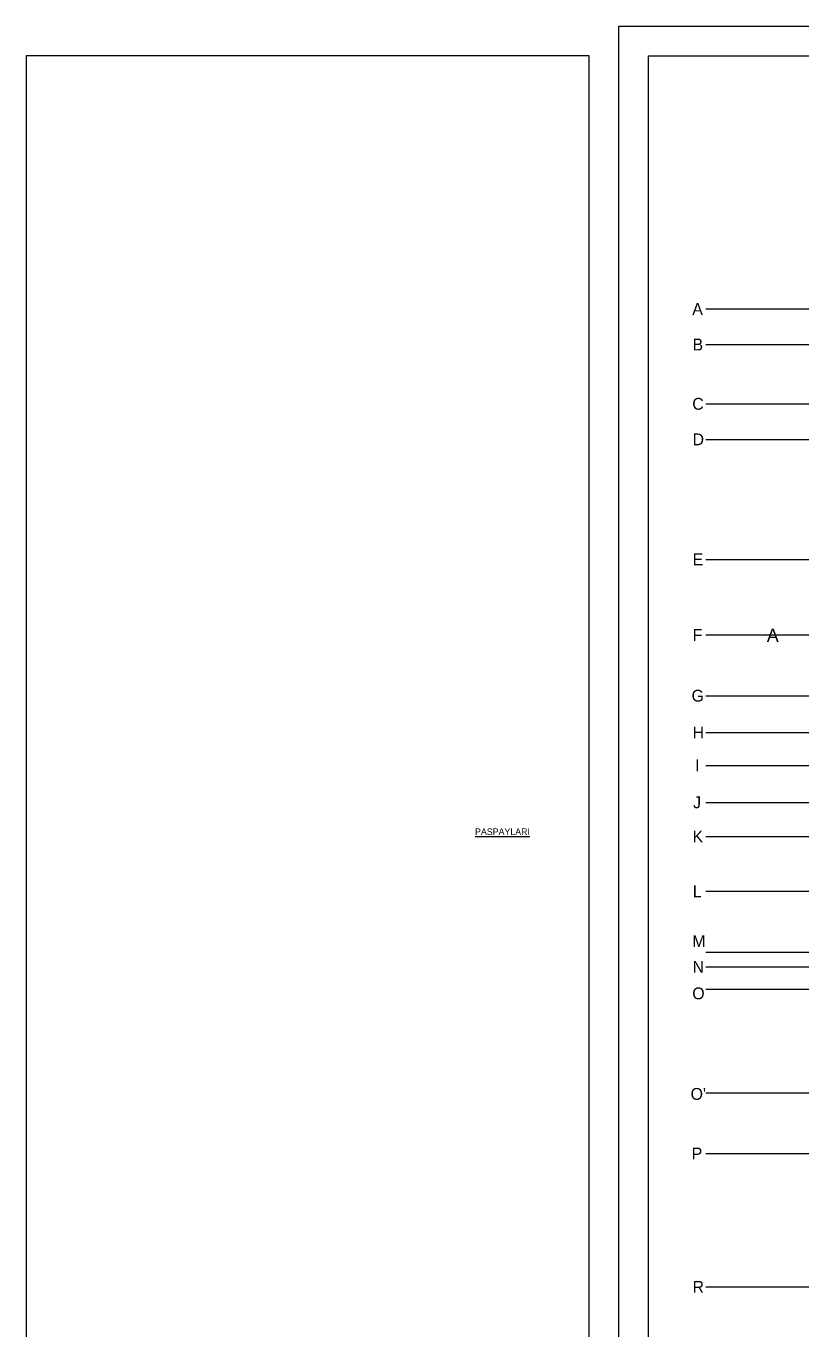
# Model space of a CAD drawing. Header units: millimetres. Extents: x -523454 to -504456, y -75378 to -66578.
# Drawn here: x -523454 to -520835, y -70978 to -66578 of the extents above; entities that cross this region are included whole.
import ezdxf

# ---------------------------------------------------------------- set-up
doc = ezdxf.new("R2010")
doc.units = ezdxf.units.MM
for name, color, linetype in [('KM Aks', 7, 'Continuous'), ('KM Kesit Simge', 7, 'Continuous'), ('TABLO', 7, 'Continuous'), ('VM Aks Markası', 7, 'Continuous'), ('xref_antet-100$0$ANTET1', 7, 'Continuous'), ('xref_antet-100$0$PAFTANOTU', 7, 'Continuous')]:
    doc.layers.add(name, color=color, linetype=linetype)

msp = doc.modelspace()

# ---------------------------------------------------------------- linework, layer by layer
at = {"layer": 'KM Aks'}
for p, q in [((-521159.5, -67532.4), (-507288.3, -67532.4)), ((-521159.5, -67652.4), (-507288.3, -67652.4)), ((-521159.5, -67852.4), (-507288.3, -67852.4)), ((-521159.5, -67972.4), (-507288.3, -67972.4)), ((-521159.5, -68377.4), (-507288.3, -68377.4)), ((-521159.5, -68632.4), (-507288.3, -68632.4)), ((-521159.5, -68837.4), (-507288.3, -68837.4)), ((-521159.5, -68961.4), (-507288.3, -68961.4)), ((-521159.5, -69072.4), (-507288.3, -69072.4)), ((-521159.5, -69197.4), (-507288.3, -69197.4)), ((-521159.5, -69312.4), (-507288.3, -69312.4)), ((-521159.5, -69497.4), (-507288.3, -69497.4)), ((-521159.5, -69702.4), (-507288.3, -69702.4)), ((-521159.5, -69752.4), (-507288.3, -69752.4)), ((-521159.5, -69827.4), (-507288.3, -69827.4)), ((-521159.5, -70177.4), (-507288.3, -70177.4)), ((-521159.5, -70382.4), (-507288.3, -70382.4)), ((-521159.5, -70832.4), (-507288.3, -70832.4))]:
    msp.add_line(p, q, dxfattribs=at)
at = {"layer": 'TABLO'}
for points in [[(-521453.6, -66577.6), (-504456.1, -66577.6), (-504456.1, -75377.6), (-521453.6, -75377.6)], [(-521353.6, -66677.6), (-504556.1, -66677.6), (-504556.1, -75277.6), (-521353.6, -75277.6)]]:
    msp.add_lwpolyline(points, close=True, dxfattribs=at)
at = {"layer": 'xref_antet-100$0$ANTET1'}
msp.add_lwpolyline([(-521553.6, -75277.6), (-521553.6, -66677.6), (-523453.6, -66677.6), (-523453.6, -75277.6)], close=True, dxfattribs=at)

# ---------------------------------------------------------------- texts
at = {"layer": 'KM Kesit Simge'}
msp.add_text('A', height=45, dxfattribs=at).set_placement((-520953.9, -68656))
at = {"layer": 'VM Aks Markası'}
for s, p in [('A', (-521205.4, -67552.4)), ('B', (-521204.5, -67672.4)), ('C', (-521205.4, -67872.4)), ('D', (-521204.5, -67992.4)), ('E', (-521204, -68397.4)), ('F', (-521204, -68652.4)), ('G', (-521207.8, -68857.4)), ('H', (-521204.5, -68981.4)), ('I', (-521196, -69092.4)), ('J', (-521202.6, -69217.4)), ('K', (-521204.5, -69332.4)), ('L', (-521203.5, -69517.4)), ('M', (-521205.4, -69685.8)), ('N', (-521204.5, -69772.4)), ('O', (-521205.4, -69861.9)), ("O'", (-521211, -70201.2)), ('P', (-521207.4, -70402.4)), ('R', (-521204.5, -70852.4))]:
    msp.add_text(s, height=40, dxfattribs=at).set_placement(p)
at = {"layer": 'xref_antet-100$0$PAFTANOTU'}
msp.add_text('%%UPASPAYLARI', height=22.266, dxfattribs=at).set_placement((-521938.6, -69307.6))

doc.saveas('drawing.dxf')
